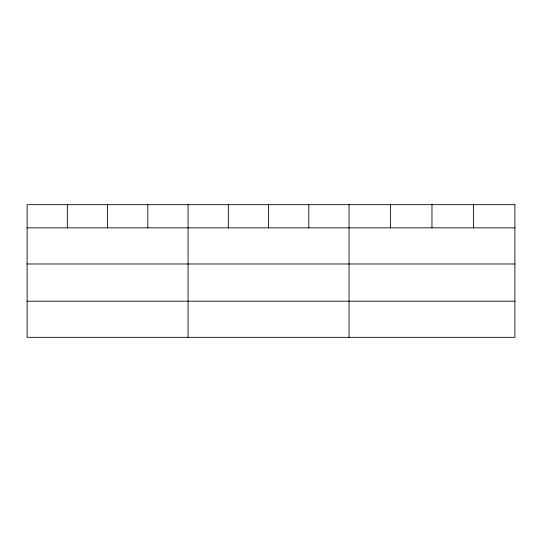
<?xml version="1.0" encoding="UTF-8"?>
<svg xmlns="http://www.w3.org/2000/svg" width="542" height="542" viewBox="0 0 542 542"><rect width="100%" height="100%" fill="white"/><g stroke="black" fill="none" stroke-linecap="round" stroke-linejoin="round"><path stroke-width="0.81" d="M27.1 227.85L514.9 227.85M27.1 263.981L514.9 263.981M27.1 301.196L514.9 301.196M473.437 204.673L473.437 227.85M431.974 204.673L431.974 227.85M390.511 204.673L390.511 227.85M349.048 204.673L349.048 337.327M308.805 204.673L308.805 227.85M268.561 204.673L268.561 227.85M228.317 204.673L228.317 227.85M188.074 204.673L188.074 337.327M147.831 204.673L147.831 227.85M107.587 204.673L107.587 227.85M67.344 204.673L67.344 227.85M514.9 204.673L27.1 204.673L27.1 337.327L514.9 337.327L514.9 204.673"/></g></svg>
